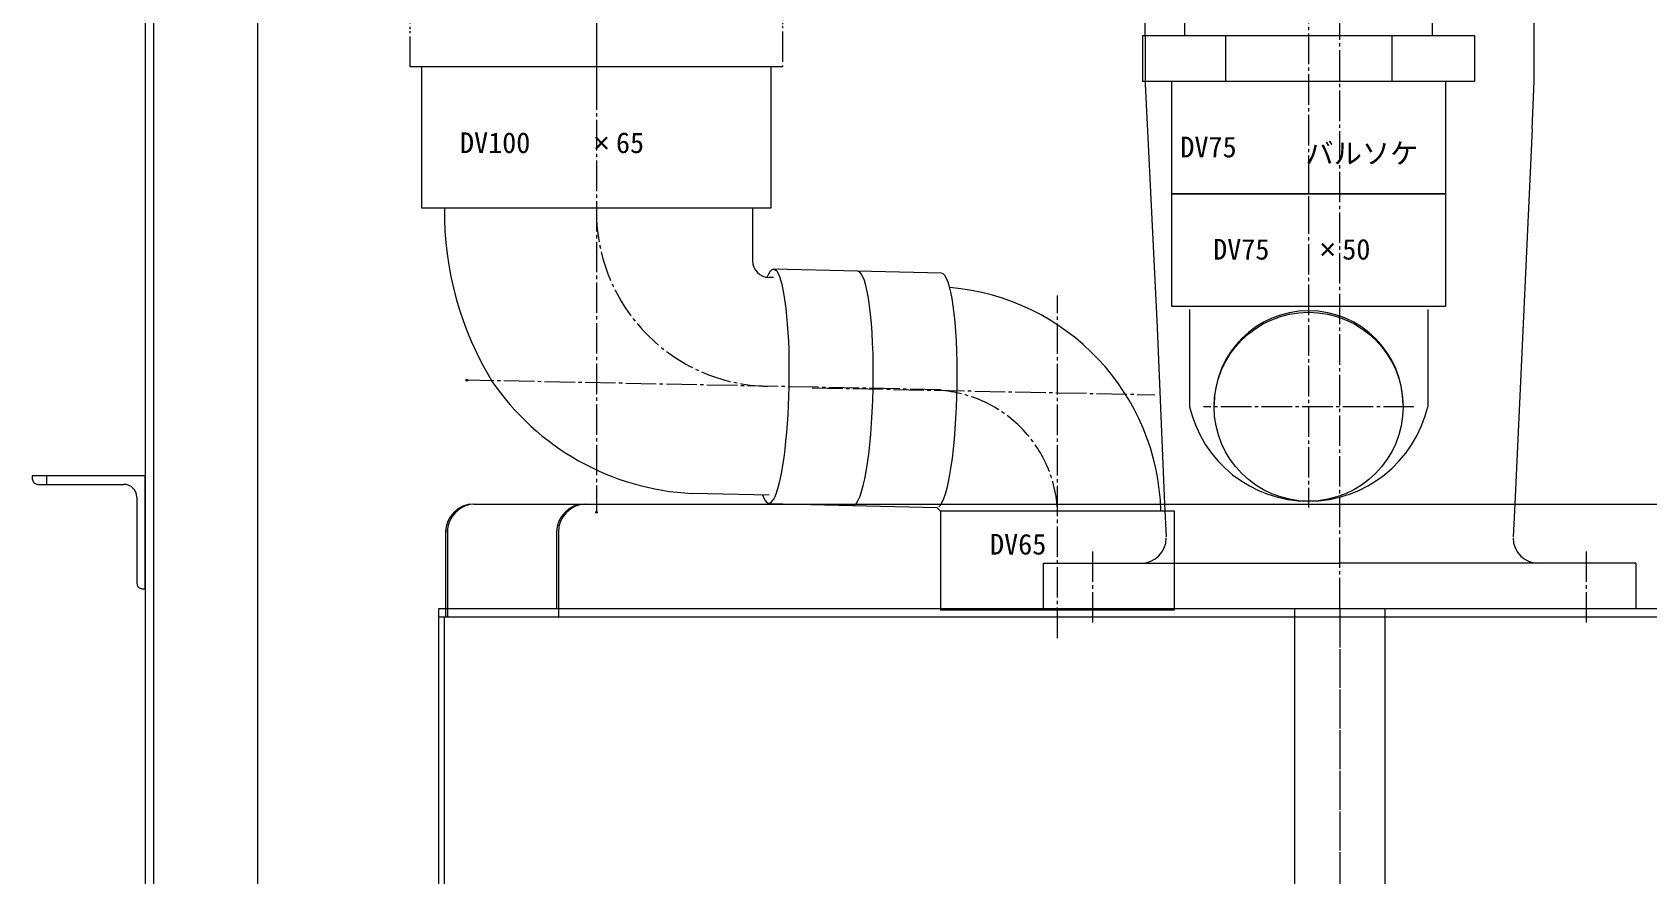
# Model space of a CAD drawing. Units: millimetres at full size. Extents: x -5218 to 5218, y -4308 to 3712.
# Drawn here: x -3781 to -3208, y 1103 to 1402 of the extents above; entities that cross this region are included whole.
import ezdxf
from ezdxf.enums import TextEntityAlignment as Align

# ---------------------------------------------------------------- set-up
doc = ezdxf.new("R2010")
doc.units = ezdxf.units.MM
doc.header["$LTSCALE"] = 1.2
doc.header["$PDMODE"] = 32
doc.header["$PDSIZE"] = 0.6
doc.linetypes.add('CHAIN2', pattern=[12, 9, -1, 1, -1])
doc.linetypes.add('DOUBLE_CHAIN2', pattern=[12.8, 9, -1, 0.6, -0.6, 0.6, -1])
for name, color, linetype, lineweight in [('0-1_01_外形線', 134, 'Continuous', 9), ('0-2_03_かくれ線', 5, 'Continuous', 9), ('0-3_04_中心線', 4, 'CHAIN2', 9), ('0-6_05_仮想線', 7, 'DOUBLE_CHAIN2', 9), ('0-7_0', 134, 'Continuous', 9)]:
    doc.layers.add(name, color=color, linetype=linetype, lineweight=lineweight)
doc.styles.add('Arial', font='')
doc.styles.add('ＭＳ ゴシック', font='')
doc.styles.add('ＭＳ Ｐゴシック', font='')
doc.styles.get('Arial').set_extended_font_data('Arial')
doc.styles.get('ＭＳ ゴシック').set_extended_font_data('MS Gothic')
doc.styles.get('ＭＳ Ｐゴシック').set_extended_font_data('MS PGothic')

msp = doc.modelspace()

# ---------------------------------------------------------------- linework, layer by layer
at = {"layer": '0-1_01_外形線'}
for p, q in [((-3386.038, 1400.589), (-3386.038, 1444.589)), ((-3248.038, 1400.589), (-3248.038, 1444.589)), ((-3248.038, 1384.589), (-3248.038, 1400.589)), ((-3386.038, 1384.589), (-3386.038, 1383.589)), ((-3386.038, 1383.589), (-3381.693, 1297.165)), ((-3248.784, 1367.589), (-3248.038, 1384.589)), ((-3248.784, 1367.589), (-3254.988, 1234.589)), ((-3525.166, 1339.589), (-3525.166, 1320.901)), ((-3370.238, 1303.629), (-3370.238, 1269.111)), ((-3285.838, 1303.629), (-3285.838, 1269.111)), ((-3381.693, 1297.165), (-3379.087, 1234.564)), ((-3780.538, 1244.589), (-3780.538, 1243.589)), ((-3775.538, 1244.589), (-3775.538, 1241.589)), ((-3778.538, 1241.589), (-3748.038, 1241.589)), ((-3743.538, 1237.089), (-3743.538, 1206.589)), ((-3624.035, 1234.589), (-3508.745, 1234.589)), ((-3380.52, 1234.589), (-3010.69, 1234.589)), ((-3634.035, 1225.499), (-3634.035, 1194.589)), ((-3634.035, 1224.589), (-3634.035, 1197.589)), ((-3633.386, 1225.499), (-3633.386, 1194.589)), ((-3636.357, 1197.589), (-3634.035, 1197.589)), ((-3636.357, 1194.589), (-3636.357, 1197.589)), ((-3636.357, 284.59), (-3636.357, 1194.589))]:
    msp.add_line(p, q, dxfattribs=at)
for points in [[(-3700.538, 284.59), (-3700.538, 1444.589), (-3740.538, 1444.589), (-3740.538, 284.59)], [(-3741.538, 1204.589), (-3740.538, 1204.589), (-3740.538, 1244.589), (-3780.538, 1244.589)]]:
    msp.add_lwpolyline(points, dxfattribs=at)
for centre, radius, start, end in [((-3519.166, 1320.901), 6, 180, 268.84), ((-3328.038, 1278.95), 43.332, 193.12358, 346.87642), ((-3778.538, 1243.589), 2, 180, 270), ((-3748.038, 1237.089), 4.5, 0, 90), ((-3624.035, 1224.589), 10, 90, 180), ((-3623.427, 1224.589), 10, 90, 180), ((-3741.538, 1206.589), 2, 180, 270)]:
    msp.add_arc(centre, radius, start, end, dxfattribs=at)
for centre, major_axis, ratio, start_param, end_param in [((-3518.551, 1276.334), (0.84, 41.491), 0.152861, 2.7619498, 6.6592194), ((-3488.79, 1275.626), (0.84, 41.491), 0.152861, 3.1415927, 6.2831853), ((-3459.029, 1274.917), (0.84, 41.491), 0.152861, 3.2466092, 6.2831853), ((-3328.038, 1269.617), (-33.5, 0), 0.999795, 3.1415927, 6.2831853)]:
    msp.add_ellipse(centre, major_axis=major_axis, ratio=ratio, start_param=start_param, end_param=end_param, dxfattribs=at)
msp.add_ellipse((-3328.038, 1269.111), major_axis=(-33.5, 0), ratio=0.999795, dxfattribs=at)
at = {"layer": '0-2_03_かくれ線'}
for p, q in [((-3737.538, 1444.589), (-3737.538, 94.59)), ((-3386.038, 1400.589), (-3386.038, 1384.589)), ((-3508.745, 1234.589), (-3380.52, 1234.589)), ((-3379.088, 1234.589), (-3378.548, 1223.009)), ((-3254.988, 1234.589), (-3255.528, 1223.009)), ((-3594.683, 1224.589), (-3594.683, 1197.589)), ((-3594.034, 1224.589), (-3594.034, 1194.589)), ((-3212.038, 1213.589), (-3317.038, 1213.589)), ((-3212.038, 1213.589), (-3212.038, 1197.589)), ((-3634.035, 1197.589), (-3000.041, 1197.589)), ((-3333.038, 1197.589), (-3333.038, 394.59)), ((-3301.038, 1197.589), (-3301.038, 394.59)), ((-3634.357, 284.59), (-3634.357, 1194.589))]:
    msp.add_line(p, q, dxfattribs=at)
msp.add_lwpolyline([(-3422.038, 1197.589), (-3422.038, 1213.589), (-3317.038, 1213.589)], dxfattribs=at)
for centre, radius, start, end in [((-3584.683, 1224.589), 10, 90, 180), ((-3584.034, 1224.589), 10, 90, 180), ((-3387.538, 1222.589), 9, 270, 0), ((-3246.538, 1222.589), 9, 180, 270)]:
    msp.add_arc(centre, radius, start, end, dxfattribs=at)
at = {"layer": '0-3_04_中心線'}
for p, q in [((-3317.038, 1197.589), (-3317.038, 1686.59)), ((-3328.038, 1444.589), (-3328.038, 1339.589)), ((-3580.538, 1399.589), (-3580.538, 1231.667)), ((-3328.038, 1355.589), (-3328.038, 1233.33)), ((-3417.038, 1187.067), (-3417.038, 1308.504)), ((-3458.563, 1275.119), (-3626.451, 1278.519)), ((-3504.02, 1275.828), (-3382.607, 1273.37)), ((-3290.711, 1269.111), (-3365.365, 1269.111)), ((-3404.538, 1192.589), (-3404.538, 1218.589)), ((-3229.538, 1192.589), (-3229.538, 1218.589)), ((-3317.038, 1197.589), (-3317.038, 394.59)), ((-3317.038, 1194.589), (-3317.038, 180.897))]:
    msp.add_line(p, q, dxfattribs=at)
for centre, radius, start, end in [((-3518.538, 1338.346), 62, 180, 268.84), ((-3462.038, 1229.969), 45.049, 2.66937, 86.17063)]:
    msp.add_arc(centre, radius, start, end, dxfattribs=at)
at = {"layer": '0-6_05_仮想線'}
for p, q in [((-3580.538, 1486.589), (-3580.538, 1384.589)), ((-3646.538, 1389.589), (-3646.538, 1463.589)), ((-3514.538, 1463.589), (-3514.538, 1389.589)), ((-3514.538, 1389.589), (-3646.538, 1389.589))]:
    msp.add_line(p, q, dxfattribs=at)
at = {"layer": '0-7_0'}
for p, q in [((-3371.98, 1400.589), (-3371.98, 1417.589)), ((-3284.096, 1400.589), (-3284.096, 1417.589)), ((-3269.143, 1400.589), (-3386.933, 1400.589)), ((-3386.933, 1400.589), (-3386.933, 1384.589)), ((-3357.488, 1400.589), (-3357.488, 1384.589)), ((-3298.588, 1400.589), (-3298.588, 1384.589)), ((-3269.143, 1384.589), (-3269.143, 1400.589)), ((-3642.538, 1389.589), (-3642.538, 1339.589)), ((-3518.538, 1389.589), (-3642.538, 1389.589)), ((-3518.538, 1339.589), (-3518.538, 1389.589)), ((-3386.933, 1384.589), (-3269.143, 1384.589)), ((-3376.538, 1344.589), (-3376.538, 1384.589)), ((-3279.538, 1384.589), (-3279.538, 1344.589)), ((-3376.538, 1344.589), (-3279.538, 1344.589)), ((-3376.538, 1304.589), (-3376.538, 1344.589)), ((-3279.538, 1344.589), (-3376.538, 1344.589)), ((-3279.538, 1344.589), (-3279.538, 1304.589)), ((-3642.538, 1339.589), (-3518.538, 1339.589)), ((-3487.883, 1317.222), (-3517.71, 1317.826)), ((-3517.77, 1314.871), (-3519.287, 1314.902)), ((-3458.189, 1316.408), (-3487.946, 1317.117)), ((-3279.538, 1304.589), (-3376.538, 1304.589)), ((-3519.331, 1237.797), (-3546.594, 1238.349)), ((-3519.391, 1234.843), (-3489.61, 1234.134)), ((-3489.63, 1234.134), (-3459.869, 1233.425)), ((-3458.538, 1232.067), (-3459.869, 1233.425)), ((-3458.538, 1232.067), (-3458.538, 1197.067)), ((-3375.538, 1232.067), (-3458.538, 1232.067)), ((-3375.538, 1197.067), (-3375.538, 1232.067)), ((-3458.538, 1197.067), (-3375.538, 1197.067)), ((-3636.357, 1194.589), (-2997.719, 1194.589))]:
    msp.add_line(p, q, dxfattribs=at)
for centre, radius, start, end in [((-3518.538, 1338.346), 115.9, 179.38565, 211.61586), ((-3462.038, 1229.969), 81.649, 1.47243, 85.24466), ((-3542.068, 1329.596), 91.36, 214.12652, 267.15992)]:
    msp.add_arc(centre, radius, start, end, dxfattribs=at)
for p in [(-3626.451, 1278.519), (-3580.538, 1231.667)]:
    msp.add_point(p, dxfattribs=at)

# ---------------------------------------------------------------- texts
for s, style, p in [('DV100', 'ＭＳ ゴシック', (-3628.908, 1356.856)), ('×', 'Arial', (-3581.765, 1356.856)), ('65', 'ＭＳ ゴシック', (-3573.615, 1356.856)), ('DV75', 'ＭＳ ゴシック', (-3373.512, 1355.329)), ('バルソケ', 'ＭＳ Ｐゴシック', (-3329.15, 1353.091)), ('DV75', 'ＭＳ ゴシック', (-3361.893, 1319.079)), ('×', 'Arial', (-3324.274, 1319.079)), ('50', 'ＭＳ ゴシック', (-3316.124, 1319.079)), ('DV65', 'ＭＳ ゴシック', (-3440.982, 1214.49))]:
    msp.add_text(s, height=7.331, dxfattribs=dict(at, style=style)).set_placement(p, align=Align.BOTTOM_LEFT)

doc.saveas('drawing.dxf')
